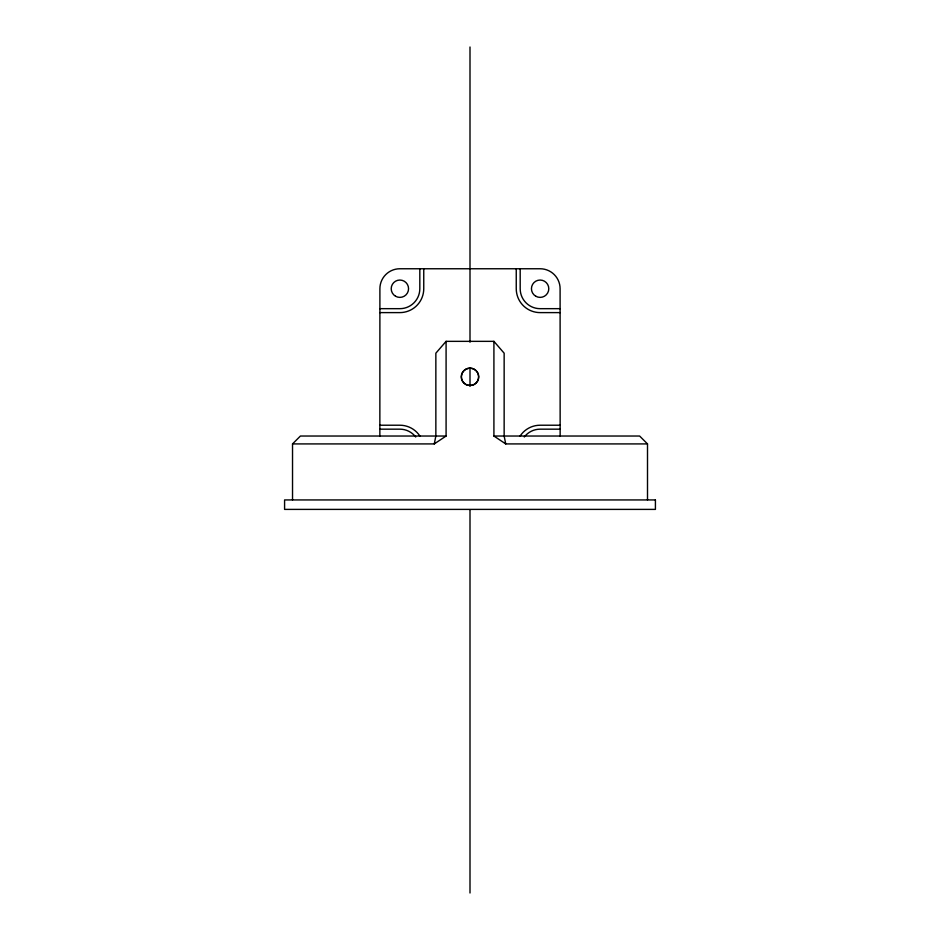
<?xml version="1.0" encoding="UTF-8"?>
<svg xmlns="http://www.w3.org/2000/svg" width="940" height="940" viewBox="0 0 940 940"><rect width="100%" height="100%" fill="white"/><g stroke="black" fill="none" stroke-linecap="round" stroke-linejoin="round"><path stroke-width="1.41" d="M379.854 436.407L379.901 288.709A19.952 19.952 0 0 1 399.864 268.758L540.136 268.758A19.952 19.952 0 0 1 560.099 288.709L560.146 436.407M292.528 499.939L292.528 443.915L434.268 443.915L435.855 436.031L435.855 353.181L446.089 341.349L493.911 341.349L504.146 353.181L504.146 436.031L505.732 443.915L647.507 443.915L647.507 499.939M292.528 443.915L300.412 436.031L446.089 436.031L446.089 341.349M434.268 443.915L446.089 436.031M379.901 308.661L399.864 308.673A19.952 19.952 0 0 0 419.816 288.709L419.816 268.758M560.099 308.661L540.136 308.673A19.952 19.952 0 0 1 520.184 288.709L520.184 268.758M379.901 312.609L399.864 312.609A23.899 23.899 0 0 0 423.752 288.709L423.752 268.758M560.099 312.609L540.136 312.609A23.899 23.899 0 0 1 516.248 288.709L516.248 268.758M379.866 425.221L399.888 425.221A23.899 23.899 0 0 1 419.933 436.113M560.134 425.221L540.112 425.221A23.899 23.899 0 0 0 520.067 436.113M379.866 429.169L399.888 429.169A19.952 19.952 0 0 1 415.715 436.983M560.134 429.169L540.112 429.169A19.952 19.952 0 0 0 524.285 436.983M493.911 341.349L493.911 436.031L639.623 436.031L647.507 443.915M493.911 436.031L505.732 443.915M470 47L470 342.219M470 368.656L470 386.281M470 509.656L470 893M470 368.174L467.756 368.468A8.683 8.671 0 0 0 463.866 382.98A8.683 8.671 0 0 0 478.389 379.102A8.683 8.671 0 0 0 467.756 368.468A8.683 8.671 -90 0 0 467.768 385.236L472.244 385.236A8.683 8.671 -90 0 0 472.244 368.468L470 368.174M655.415 499.939L284.585 499.939L284.585 509.398L655.415 509.398L655.415 499.939M535.777 296.229A8.683 8.683 0 0 0 548.796 288.709A8.683 8.683 0 0 0 535.777 281.201A8.683 8.683 0 0 0 535.777 296.229M395.54 296.229A8.683 8.683 0 0 0 408.559 288.709A8.683 8.683 0 0 0 395.54 281.201A8.683 8.683 0 0 0 395.54 296.229"/></g></svg>
